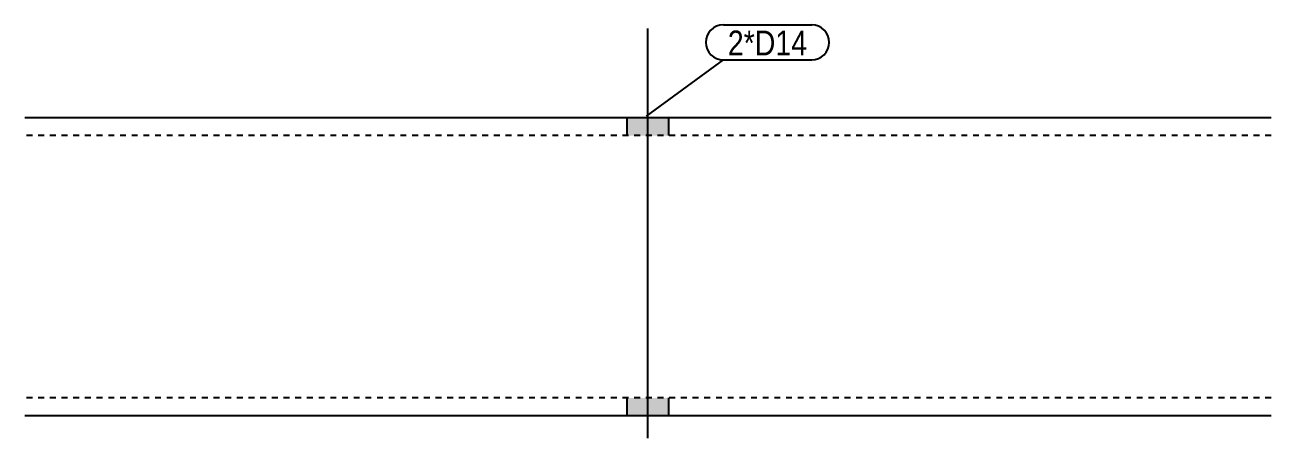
# Model space of a CAD drawing. Header units: millimetres. Extents: x 5 to 12749, y 7 to 186.
# Drawn here: x 11392.3 to 11810.3, y 7.5 to 146.2 of the extents above; entities that cross this region are included whole.
import ezdxf

# ---------------------------------------------------------------- set-up
doc = ezdxf.new("R2010")
doc.units = ezdxf.units.MM
doc.linetypes.add('DXK_LINE_DOT2', pattern=[3.9198, 1.9599, -1.9599])
doc.layers.add('STÅL', color=7, linetype='Continuous')
doc.layers.add('TEKST', color=7, linetype='Continuous')
doc.styles.add('Arial Narrow', font='ARIALN.TTF', dxfattribs={"height": 0.2})

msp = doc.modelspace()

# ---------------------------------------------------------------- hatches: boundary and pattern name
at = {"layer": 'STÅL', "linetype": 'Continuous'}
for points in [[(11608.25, 115), (11594.25, 115), (11594.25, 109), (11608.25, 109)], [(11608.25, 115), (11594.25, 115), (11594.25, 109), (11608.25, 109)], [(11608.25, 21), (11594.25, 21), (11594.25, 15), (11608.25, 15)], [(11608.25, 21), (11594.25, 21), (11594.25, 15), (11608.25, 15)]]:
    msp.add_hatch(color=3, dxfattribs=at).paths.add_polyline_path(points)

# ---------------------------------------------------------------- linework, layer by layer
at = {"layer": 'STÅL', "color": 3, "linetype": 'Continuous'}
for p, q in [((11601.25, 7.5), (11601.25, 145)), ((11601.25, 7.5), (11601.25, 145)), ((11594.25, 109), (11594.25, 115)), ((11594.25, 109), (11594.25, 115)), ((11608.25, 109), (11608.25, 115)), ((11608.25, 109), (11608.25, 115)), ((11594.25, 15), (11594.25, 21)), ((11594.25, 15), (11594.25, 21)), ((11608.25, 15), (11608.25, 21)), ((11608.25, 15), (11608.25, 21))]:
    msp.add_line(p, q, dxfattribs=at)
at = {"layer": 'STÅL', "color": 2, "linetype": 'Continuous'}
for p, q in [((11810.25, 115), (11392.25, 115)), ((11810.25, 15), (11392.25, 15))]:
    msp.add_line(p, q, dxfattribs=at)
at = {"layer": 'STÅL', "color": 7, "linetype": 'DXK_LINE_DOT2'}
for p, q in [((11810.25, 109), (11392.25, 109)), ((11810.25, 21), (11392.25, 21))]:
    msp.add_line(p, q, dxfattribs=at)

# ---------------------------------------------------------------- wipeouts: each hides what was drawn before it
at = {"color": 0}
msp.add_wipeout([(11654.67, 135.91), (11654.67, 144.66), (11628.02, 144.66), (11628.02, 135.91)], dxfattribs=at).dxf.layer = 'TEKST'

# ---------------------------------------------------------------- next in the draw order: wipeouts: each hides what was drawn before it
msp.add_wipeout([(11654.67, 135.91), (11654.67, 144.66), (11628.02, 144.66), (11628.02, 135.91)], dxfattribs=at).dxf.layer = 'TEKST'

# ---------------------------------------------------------------- next in the draw order: linework, layer by layer
at = {"layer": 'TEKST', "color": 7, "linetype": 'Continuous'}
for p, q in [((11626.52, 146.16), (11656.17, 146.16)), ((11600.78, 115.52), (11626.52, 134.41)), ((11626.52, 134.41), (11656.17, 134.41))]:
    msp.add_line(p, q, dxfattribs=at)
for centre, start, end in [((11626.52, 140.28), 90, 270), ((11656.17, 140.28), 270, 90)]:
    msp.add_arc(centre, 5.88, start, end, dxfattribs=at)

# ---------------------------------------------------------------- next in the draw order: texts
at = {"layer": 'TEKST', "color": 3, "style": 'Arial Narrow'}
msp.add_text('2*D14', height=8.351, dxfattribs=at).set_placement((11628.02, 135.91))

doc.saveas('drawing.dxf')
